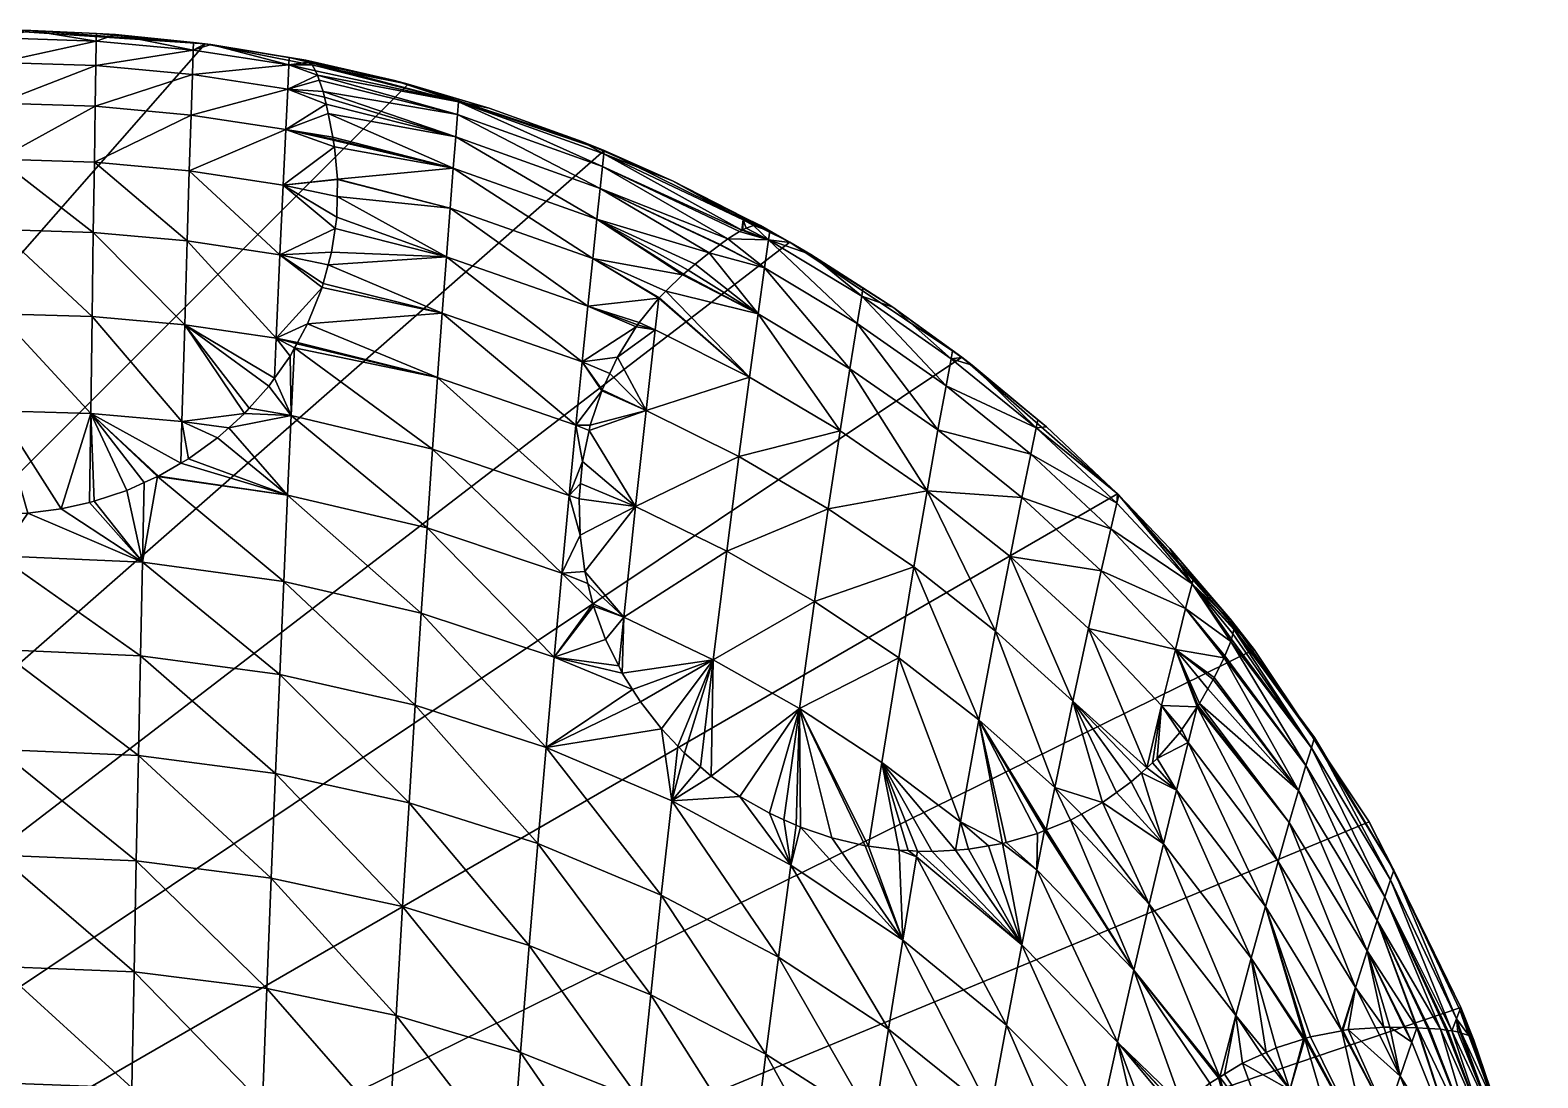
# Model space of a CAD drawing. Header units: inches. Extents: x -9200 to 7100, y -431 to 7100.
# Drawn here: x 1.2 to 56.4, y 19.6 to 58 of the extents above; entities that cross this region are included whole.
import ezdxf

# ---------------------------------------------------------------- set-up
doc = ezdxf.new("R2010")
doc.units = ezdxf.units.IN
doc.header["$MEASUREMENT"] = 0
doc.layers.get('0').update_dxf_attribs({"true_color": 0x876e08})

msp = doc.modelspace()

# ---------------------------------------------------------------- meshes
at = {"color": 254, "true_color": 0xcccccc}
mesh = msp.add_polyface(dxfattribs=at)
corners = [(-4.892, 19.243, -19.459), (-9.678, 18.67, -19.016), (-9.838, 22.893, -16.275), (-9.517, 14.273, -21.589), (-4.812, 14.816, -22.052), (0, 14.999, -22.21), (-5.278, 38.503, -4.01), (0, 38.742, -4.121), (0, 35.307, -7.544), (-15.495, 36.634, -3.145), (-10.454, 37.796, -3.681), (-10.307, 34.393, -7.07), (-5.205, 35.077, -7.423), (-5.129, 31.425, -10.677), (0, 31.647, -10.806), (0, 27.773, -13.905), (-19.766, 28.196, -8.842), (-14.808, 25.893, -12.716), (-19.453, 24.463, -11.822), (-14.569, 21.903, -15.586), (-19.135, 20.537, -14.645), (-14.328, 17.728, -18.294), (-18.813, 16.43, -17.306), (-14.086, 13.382, -20.835), (-20.072, 31.723, -5.704), (-20.367, 35.032, -2.412), (-15.273, 33.271, -6.493), (-15.044, 29.686, -9.684), (-10.154, 30.767, -10.3), (-9.997, 26.929, -13.369), (-5.051, 27.56, -13.769), (-4.972, 23.495, -16.697), (0, 23.699, -16.841), (0, 19.437, -19.61), (-23.901, 22.654, -10.701), (-23.505, 18.81, -13.462), (-20.649, 38.111, 1.033), (-56.024, -15.012, 54.5), (29, 50.229, 54.5), (22.196, 53.585, 54.5), (15.011, 56.024, 54.5), (7.571, 57.504, 54.5), (0, 58, 54.5)]
mesh.append_faces([[corners[k] for k in face] for face in [(0, 1, 2), (3, 1, 4), (4, 1, 0), (4, 0, 5), (6, 7, 8), (9, 10, 11), (11, 10, 12), (11, 12, 13), (13, 12, 14), (13, 14, 15), (16, 17, 18), (18, 17, 19), (18, 19, 20), (20, 19, 21), (20, 21, 22), (22, 21, 23), (17, 2, 19), (19, 2, 1), (19, 1, 21), (21, 1, 3), (24, 25, 26), (24, 26, 27), (27, 26, 28), (27, 28, 29), (29, 28, 30), (29, 30, 31), (31, 30, 32), (31, 32, 33), (34, 18, 20), (35, 20, 22), (25, 36, 9), (25, 9, 26), (26, 9, 11), (26, 11, 28), (28, 11, 13), (28, 13, 30), (30, 13, 15), (30, 15, 32), (10, 6, 12), (12, 6, 8), (12, 8, 14), (16, 24, 27), (16, 27, 17), (17, 27, 29), (17, 29, 2), (2, 29, 31), (2, 31, 0), (0, 31, 33), (0, 33, 5), (37, 38, 39), (39, 40, 37), (37, 40, 41), (37, 41, 42)]], dxfattribs={"color": 254})
mesh = msp.add_polyface(dxfattribs=at)
corners = [(7.786, 57.475, 42.338), (7.134, 57.272, 36.291), (7.57, 57.498, 42.34), (7.141, 57.542, 42.345), (3.583, 57.602, 36.275), (3.587, 57.875, 42.394), (4.284, 57.842, 42.376), (0, 57.713, 36.269), (0, 58, 42.5), (1.187, 57.988, 42.457), (0, 58, 42.5), (-3.56, 57.891, 42.391), (0, 47.612, 7.16), (-3.429, 47.51, 7.193), (0, 50.693, 12.483), (-3.474, 50.589, 12.51), (0, 53.272, 18.059), (6.993, 52.848, 18.149), (10.431, 52.323, 18.259), (10.313, 49.765, 12.728), (6.915, 50.278, 12.593), (10.176, 46.709, 7.451), (6.824, 47.208, 7.291), (7.057, 54.889, 23.954), (10.527, 54.355, 24.037), (3.513, 53.165, 18.082), (3.474, 50.589, 12.51), (3.429, 47.51, 7.193), (7.104, 56.373, 30.003), (10.598, 55.833, 30.059), (3.545, 55.212, 23.903), (0, 55.321, 23.886), (-3.568, 56.7, 29.969), (0, 56.81, 29.957), (3.568, 56.7, 29.969), (-3.583, 57.602, 36.275), (-3.545, 55.212, 23.903), (10.643, 56.728, 36.319), (0, 58, 54.5), (7.571, 57.504, 54.5), (11.261, 56.896, 42.5), (11.254, 56.898, 42.475)]
mesh.append_faces([[corners[k] for k in face] for face in [(0, 1, 2), (2, 1, 3), (4, 5, 6), (7, 8, 9), (8, 7, 10), (7, 11, 10), (12, 13, 14), (14, 15, 16), (17, 18, 19), (17, 19, 20), (20, 19, 21), (20, 21, 22), (23, 24, 17), (23, 17, 25), (25, 17, 20), (25, 20, 26), (26, 20, 22), (26, 22, 27), (28, 29, 23), (28, 23, 30), (30, 23, 25), (30, 25, 16), (16, 25, 26), (16, 26, 14), (14, 26, 27), (14, 27, 12), (31, 32, 33), (31, 33, 34), (34, 33, 4), (34, 4, 1), (1, 4, 6), (1, 6, 3), (33, 35, 7), (33, 7, 4), (4, 7, 9), (4, 9, 5), (16, 36, 31), (16, 31, 30), (30, 31, 34), (30, 34, 28), (28, 34, 1), (28, 1, 37), (37, 1, 0), (38, 10, 11), (2, 3, 39), (39, 3, 6), (6, 5, 39), (39, 5, 9), (39, 9, 38), (38, 9, 8), (38, 8, 10), (39, 40, 2), (2, 41, 0)]], dxfattribs={"color": 254})
mesh = msp.add_polyface(dxfattribs=at)
corners = [(11.274, 56.894, 42.364), (11.265, 56.896, 42.387), (11.281, 56.892, 42.444), (11.292, 56.89, 42.349), (11.29, 56.891, 42.349), (11.28, 56.893, 42.356), (11.287, 56.891, 42.35), (11.284, 56.892, 42.352), (11.253, 56.898, 42.441), (11.254, 56.898, 42.475), (11.261, 56.896, 42.5), (11.497, 56.727, 38.473), (11.611, 56.511, 36.331), (10.643, 56.728, 36.319), (12.005, 55.283, 28.912), (12.085, 54.947, 27.405), (10.527, 54.355, 24.037), (12.248, 54.075, 24.342), (12.261, 54.004, 24.092), (12.267, 53.972, 23.98), (11.696, 56.349, 34.726), (11.755, 56.172, 33.622), (10.598, 55.833, 30.059), (11.892, 55.755, 31.032), (11.942, 55.545, 30.091), (10.654, 56.997, 42.347), (11.366, 56.832, 40.949), (11.496, 56.729, 38.49), (12.084, 49.402, 12.827), (11.902, 48.722, 11.474), (10.313, 49.765, 12.728), (11.861, 48.57, 11.17), (10.176, 46.709, 7.451), (11.326, 47.236, 8.696), (10.431, 52.323, 18.259), (12.396, 51.149, 16.534), (12.336, 50.736, 15.638), (12.209, 49.867, 13.754), (12.308, 53.724, 23.213), (6.993, 52.848, 18.149), (7.057, 54.889, 23.954), (7.104, 56.373, 30.003), (7.786, 57.475, 42.338), (11.367, 56.872, 42.5), (15.011, 56.024, 54.5), (7.571, 57.504, 54.5), (7.57, 57.498, 42.34)]
mesh.append_faces([[corners[k] for k in face] for face in [(0, 1, 2), (2, 3, 4), (0, 2, 5), (4, 6, 2), (2, 6, 7), (2, 7, 5), (1, 8, 2), (2, 8, 9), (2, 9, 10), (11, 12, 13), (14, 15, 16), (15, 17, 16), (16, 17, 18), (16, 18, 19), (20, 21, 22), (22, 21, 23), (22, 23, 24), (25, 3, 26), (25, 26, 13), (13, 26, 27), (13, 27, 11), (28, 29, 30), (30, 29, 31), (30, 31, 32), (32, 31, 33), (34, 35, 36), (34, 36, 30), (30, 36, 37), (30, 37, 28), (19, 38, 16), (16, 38, 34), (16, 34, 39), (24, 14, 22), (22, 14, 16), (22, 16, 40), (12, 20, 13), (13, 20, 22), (13, 22, 41), (13, 42, 25), (2, 10, 43), (43, 26, 3), (43, 3, 2), (5, 7, 25), (5, 25, 0), (44, 43, 45), (45, 43, 10), (46, 10, 9), (42, 9, 8), (42, 8, 25), (25, 8, 1), (25, 1, 0), (7, 6, 25), (25, 6, 4), (25, 4, 3)]], dxfattribs={"color": 254})
mesh = msp.add_polyface(dxfattribs=at)
corners = [(12.308, 53.724, 23.213), (12.426, 52.543, 19.918), (10.431, 52.323, 18.259), (12.428, 52.523, 19.86), (12.413, 51.9, 18.352), (12.396, 51.149, 16.534), (12.209, 49.867, 13.754), (12.336, 50.736, 15.638), (16.418, 49.698, 15.878), (15.008, 56.01, 42.5), (16.861, 55.469, 42.5), (16.859, 55.374, 38.517), (17.98, 55.143, 42.501), (21.379, 53.916, 42.501), (11.497, 56.727, 38.473), (11.496, 56.729, 38.49), (11.366, 56.832, 40.949), (14.512, 56.155, 42.5), (11.367, 56.872, 42.5), (16.82, 54.904, 33.712), (11.696, 56.349, 34.726), (11.611, 56.511, 36.331), (12.005, 55.283, 28.912), (11.942, 55.545, 30.091), (16.755, 54.089, 29.044), (11.892, 55.755, 31.032), (11.755, 56.172, 33.622), (12.085, 54.947, 27.405), (16.665, 52.942, 24.514), (12.248, 54.075, 24.342), (16.552, 51.474, 20.124), (12.267, 53.972, 23.98), (12.261, 54.004, 24.092), (12.084, 49.402, 12.827), (16.264, 47.627, 11.775), (11.902, 48.722, 11.474), (11.326, 47.236, 8.696), (11.861, 48.57, 11.17), (21.391, 45.847, 12.265), (21.596, 47.885, 16.3), (21.775, 49.632, 20.479), (21.925, 51.075, 24.798), (22.045, 52.204, 29.256), (22.132, 53.006, 33.851), (15.011, 56.024, 54.5), (22.196, 53.585, 54.5)]
mesh.append_faces([[corners[k] for k in face] for face in [(0, 1, 2), (2, 1, 3), (2, 3, 4), (4, 5, 2), (6, 7, 8), (9, 10, 11), (11, 10, 12), (11, 12, 13), (14, 15, 11), (11, 15, 16), (9, 11, 17), (17, 11, 16), (17, 16, 18), (19, 20, 11), (11, 20, 21), (11, 21, 14), (22, 23, 24), (24, 23, 25), (24, 25, 19), (19, 25, 26), (19, 26, 20), (22, 24, 27), (27, 24, 28), (27, 28, 29), (30, 1, 28), (28, 1, 0), (0, 31, 28), (28, 31, 32), (28, 32, 29), (7, 5, 8), (8, 5, 4), (8, 4, 30), (30, 4, 3), (30, 3, 1), (6, 8, 33), (33, 8, 34), (33, 34, 35), (34, 36, 37), (34, 37, 35), (38, 34, 8), (38, 8, 39), (39, 8, 30), (39, 30, 40), (40, 30, 28), (41, 28, 24), (42, 24, 19), (43, 19, 11), (10, 9, 44), (9, 17, 44), (44, 17, 18), (45, 13, 44), (44, 13, 12), (44, 12, 10)]], dxfattribs={"color": 254})
mesh = msp.add_polyface(dxfattribs=at)
corners = [(26.444, 50.141, 29.488), (26.727, 50.352, 31.025), (28.071, 49.294, 29.547), (27.242, 50.67, 34.61), (27.272, 50.689, 34.822), (28.218, 50.319, 36.051), (27.158, 50.618, 34.024), (25.107, 49.066, 23.223), (25.268, 49.204, 23.871), (27.835, 47.605, 23.321), (25.533, 49.423, 25.05), (26.04, 49.84, 27.299), (26.437, 50.136, 29.454), (24.068, 47.025, 16.986), (23.483, 47.285, 16.928), (24.202, 48.179, 19.714), (24.21, 48.19, 19.748), (27.519, 45.289, 17.38), (24.459, 48.432, 20.71), (25.07, 49.03, 23.081), (23.415, 47.2, 16.665), (21.596, 47.885, 16.3), (23.369, 47.126, 16.477), (21.775, 49.632, 20.479), (21.925, 51.075, 24.798), (22.045, 52.204, 29.256), (22.132, 53.006, 33.851), (27.668, 50.848, 38.61), (27.398, 50.74, 36.028), (27.295, 51.052, 38.658), (27.304, 51.151, 42.503), (27.924, 50.835, 42.473), (27.672, 50.848, 38.665), (22.183, 53.468, 38.58), (22.187, 53.566, 42.501), (24.695, 52.48, 42.502), (16.665, 52.942, 24.514), (16.755, 54.089, 29.044), (16.82, 54.904, 33.712), (16.859, 55.374, 38.517), (21.379, 53.916, 42.501), (29, 50.229, 54.5), (22.196, 53.585, 54.5)]
mesh.append_faces([[corners[k] for k in face] for face in [(0, 1, 2), (3, 4, 5), (5, 1, 6), (5, 6, 3), (7, 8, 9), (8, 10, 9), (9, 10, 11), (9, 11, 2), (2, 11, 12), (2, 12, 0), (13, 14, 15), (15, 16, 17), (17, 16, 18), (9, 18, 19), (9, 19, 7), (14, 20, 21), (21, 20, 22), (14, 21, 15), (15, 21, 23), (15, 23, 16), (8, 7, 24), (24, 7, 19), (24, 19, 23), (23, 19, 18), (23, 18, 16), (0, 12, 25), (25, 12, 11), (25, 11, 24), (24, 11, 10), (24, 10, 8), (0, 25, 1), (1, 25, 26), (1, 26, 6), (27, 28, 29), (29, 28, 4), (29, 4, 3), (30, 31, 29), (29, 32, 27), (33, 34, 35), (6, 26, 3), (3, 26, 33), (3, 33, 29), (29, 33, 35), (29, 35, 30), (23, 36, 24), (24, 37, 25), (25, 38, 26), (26, 39, 33), (33, 39, 40), (33, 40, 34), (41, 30, 35), (41, 35, 42), (42, 35, 34), (42, 34, 40)]], dxfattribs={"color": 254})
mesh = msp.add_polyface(dxfattribs=at)
corners = [(35.679, 45.727, 42.341), (38.088, 43.726, 42.385), (38.03, 43.428, 36.427), (38.408, 43.461, 42.391), (41.012, 41.012, 42.5), (34.909, 45.959, 36.289), (34.956, 46.256, 42.342), (35.301, 46.004, 42.342), (31.634, 48.258, 36.164), (31.674, 48.557, 42.363), (32.772, 47.854, 42.344), (28.995, 50.221, 42.428), (29.764, 49.781, 42.395), (28.218, 50.319, 36.051), (27.668, 50.848, 38.61), (27.672, 50.848, 38.665), (28.263, 50.641, 42.459), (27.924, 50.835, 42.473), (27.272, 50.689, 34.822), (27.398, 50.74, 36.028), (28.071, 49.294, 29.547), (26.727, 50.352, 31.025), (34.725, 44.974, 30.027), (34.428, 43.352, 24.035), (37.828, 42.466, 30.305), (37.504, 40.883, 24.446), (27.134, 42.381, 11.729), (27.519, 45.289, 17.38), (30.845, 43.321, 17.824), (27.835, 47.605, 23.321), (31.201, 45.594, 23.659), (31.468, 47.251, 29.775), (34.033, 41.126, 18.317), (27.922, 50.837, 42.503), (27.923, 50.836, 42.497), (27.304, 51.151, 42.503), (27.295, 51.052, 38.658), (35.308, 46.014, 54.5), (29, 50.229, 54.5), (41.012, 41.012, 54.5)]
mesh.append_faces([[corners[k] for k in face] for face in [(0, 1, 2), (2, 1, 3), (2, 3, 4), (5, 6, 7), (8, 9, 10), (11, 12, 13), (13, 14, 15), (11, 13, 16), (16, 13, 15), (16, 15, 17), (13, 18, 19), (13, 19, 14), (20, 21, 13), (7, 0, 5), (5, 0, 2), (5, 2, 22), (23, 22, 24), (24, 22, 2), (25, 23, 24), (26, 27, 28), (28, 27, 29), (28, 29, 30), (30, 29, 20), (30, 20, 31), (31, 20, 13), (31, 13, 8), (8, 13, 12), (8, 12, 9), (32, 28, 30), (32, 30, 23), (23, 30, 31), (23, 31, 22), (22, 31, 8), (22, 8, 5), (5, 8, 10), (5, 10, 6), (33, 34, 35), (35, 34, 17), (36, 17, 15), (0, 7, 37), (12, 11, 38), (16, 17, 34), (16, 34, 11), (11, 34, 33), (11, 33, 38), (33, 35, 38), (7, 6, 37), (37, 6, 10), (37, 10, 38), (38, 10, 9), (38, 9, 12), (39, 3, 37), (37, 3, 1), (37, 1, 0)]], dxfattribs={"color": 254})
mesh = msp.add_polyface(dxfattribs=at)
corners = [(15.495, 36.634, -3.145), (10.595, 40.962, -0.136), (15.706, 39.764, 0.357), (20.072, 31.723, -5.704), (20.367, 35.032, -2.412), (20.649, 38.111, 1.033), (0, 35.307, -7.544), (0, 38.742, -4.121), (5.205, 35.077, -7.423), (5.129, 31.425, -10.677), (10.154, 30.767, -10.3), (9.997, 26.929, -13.369), (14.808, 25.893, -12.716), (14.569, 21.903, -15.586), (19.135, 20.537, -14.645), (18.813, 16.43, -17.306), (5.278, 38.503, -4.01), (10.454, 37.796, -3.681), (10.307, 34.393, -7.07), (15.273, 33.271, -6.493), (15.044, 29.686, -9.684), (19.766, 28.196, -8.842), (19.453, 24.463, -11.822), (0, 27.773, -13.905), (0, 31.647, -10.806), (5.051, 27.56, -13.769), (4.972, 23.495, -16.697), (9.838, 22.893, -16.275), (9.678, 18.67, -19.016), (14.328, 17.728, -18.294), (14.086, 13.382, -20.835), (0, 19.437, -19.61), (0, 23.699, -16.841), (4.892, 19.243, -19.459), (4.812, 14.816, -22.052), (9.517, 14.273, -21.589), (0, 14.999, -22.21), (-56.024, -15.012, 54.5), (50.229, 29, 54.5), (46.014, 35.308, 54.5), (41.012, 41.012, 54.5), (35.308, 46.014, 54.5), (29, 50.229, 54.5)]
mesh.append_faces([[corners[k] for k in face] for face in [(0, 1, 2), (3, 0, 4), (4, 0, 2), (4, 2, 5), (6, 7, 8), (6, 8, 9), (9, 8, 10), (9, 10, 11), (11, 10, 12), (11, 12, 13), (13, 12, 14), (13, 14, 15), (16, 17, 18), (18, 17, 19), (18, 19, 20), (20, 19, 21), (20, 21, 22), (7, 16, 8), (8, 16, 18), (8, 18, 10), (10, 18, 20), (10, 20, 12), (12, 20, 22), (12, 22, 14), (3, 21, 19), (3, 19, 0), (0, 19, 17), (0, 17, 1), (23, 24, 25), (23, 25, 26), (26, 25, 27), (26, 27, 28), (28, 27, 29), (28, 29, 30), (31, 32, 33), (31, 33, 34), (34, 33, 35), (32, 23, 26), (32, 26, 33), (33, 26, 28), (33, 28, 35), (24, 6, 9), (24, 9, 25), (25, 9, 11), (25, 11, 27), (27, 11, 13), (27, 13, 29), (29, 13, 15), (36, 31, 34), (37, 38, 39), (37, 39, 40), (40, 41, 37), (37, 41, 42)]], dxfattribs={"color": 254})
mesh = msp.add_polyface(dxfattribs=at)
corners = [(23.734, 44.07, 11.245), (24.068, 47.025, 16.986), (27.519, 45.289, 17.38), (23.415, 47.2, 16.665), (23.483, 47.285, 16.928), (24.202, 48.179, 19.714), (24.459, 48.432, 20.71), (27.835, 47.605, 23.321), (22.118, 44.823, 11.12), (22.397, 45.417, 12.385), (22.681, 46.024, 13.678), (23.369, 47.126, 16.477), (23.347, 40.549, 5.803), (21.333, 41.396, 5.509), (21.407, 42.197, 6.63), (21.644, 43.332, 8.438), (21.684, 43.524, 8.744), (22.104, 44.78, 11.041), (21.491, 38.164, 1.61), (21.312, 39.493, 3.064), (21.282, 40.834, 4.723), (27.134, 42.381, 11.729), (26.688, 38.916, 6.373), (10.176, 46.709, 7.451), (10.953, 46.555, 7.502), (10.929, 46.511, 7.426), (10.844, 46.356, 7.154), (10.683, 46.061, 6.635), (11.326, 47.236, 8.696), (20.915, 40.948, 4.629), (20.649, 38.111, 1.033), (21.163, 43.531, 8.373), (21.391, 45.847, 12.265), (21.596, 47.885, 16.3), (16.093, 45.273, 7.82), (16.264, 47.627, 11.775), (10.728, 43.879, 3.564), (15.706, 39.764, 0.357), (10.595, 40.962, -0.136), (15.906, 42.648, 4.013)]
mesh.append_faces([[corners[k] for k in face] for face in [(0, 1, 2), (3, 4, 1), (1, 5, 2), (2, 6, 7), (8, 9, 0), (0, 9, 10), (0, 10, 1), (1, 10, 11), (1, 11, 3), (12, 13, 14), (15, 16, 0), (0, 16, 17), (0, 17, 8), (18, 19, 12), (12, 19, 20), (12, 20, 13), (14, 15, 12), (12, 15, 0), (12, 0, 21), (21, 0, 2), (22, 12, 21), (23, 24, 25), (25, 26, 23), (23, 26, 27), (23, 28, 24), (13, 20, 29), (29, 20, 19), (29, 19, 30), (13, 29, 14), (14, 29, 31), (14, 31, 15), (9, 8, 32), (32, 8, 17), (32, 17, 31), (31, 17, 16), (31, 16, 15), (33, 11, 32), (32, 11, 10), (32, 10, 9), (24, 28, 34), (34, 28, 35), (36, 27, 26), (37, 38, 36), (37, 36, 39), (39, 36, 26), (39, 26, 34), (34, 26, 25), (34, 25, 24), (30, 37, 39), (30, 39, 29), (29, 39, 34), (29, 34, 31), (31, 34, 35), (31, 35, 32)]], dxfattribs={"color": 254})
mesh = msp.add_polyface(dxfattribs=at)
corners = [(1.081, 40.3, -2.414), (0, 40.255, -2.48), (0, 44.057, 2.098), (0, 40.255, -2.48), (-1.088, 40.301, -2.413), (5.861, 41.658, -0.398), (5.83, 41.644, -0.419), (3.378, 43.958, 2.135), (5.343, 41.426, -0.747), (4.698, 41.136, -1.18), (3.51, 40.738, -1.77), (3.333, 40.698, -1.83), (2.301, 40.461, -2.179), (6.679, 42.13, 0.318), (6.722, 43.666, 2.247), (6.968, 42.297, 0.57), (8.025, 43.063, 1.752), (9.901, 44.953, 4.776), (9.183, 44.146, 3.467), (6.824, 47.208, 7.291), (9.013, 43.954, 3.156), (8.436, 43.434, 2.336), (10.176, 46.709, 7.451), (10.683, 46.061, 6.635), (10.113, 45.254, 5.281), (-2.313, 40.463, -2.176), (-3.378, 43.958, 2.135), (0, 47.612, 7.16), (3.429, 47.51, 7.193), (10.728, 43.879, 3.564), (10.595, 40.962, -0.136), (5.278, 38.503, -4.01), (0, 38.742, -4.121), (10.454, 37.796, -3.681)]
mesh.append_faces([[corners[k] for k in face] for face in [(0, 1, 2), (2, 1, 3), (2, 3, 4), (5, 6, 7), (7, 6, 8), (7, 8, 9), (9, 10, 7), (7, 10, 11), (7, 11, 12), (13, 14, 15), (15, 14, 16), (17, 18, 19), (19, 18, 20), (19, 20, 14), (14, 20, 21), (14, 21, 16), (22, 23, 24), (4, 25, 2), (2, 26, 27), (19, 22, 24), (19, 24, 17), (28, 19, 14), (28, 14, 7), (7, 14, 13), (7, 13, 5), (27, 28, 7), (27, 7, 2), (2, 7, 12), (2, 12, 0), (29, 18, 17), (17, 24, 29), (29, 24, 23), (15, 30, 13), (13, 30, 5), (15, 16, 30), (30, 16, 21), (30, 21, 29), (29, 21, 20), (29, 20, 18), (0, 12, 31), (31, 12, 11), (11, 10, 31), (31, 10, 9), (31, 9, 8), (25, 4, 32), (32, 4, 3), (32, 3, 1), (8, 6, 31), (31, 6, 33), (1, 0, 32), (32, 0, 31), (30, 33, 6), (30, 6, 5)]], dxfattribs={"color": 254})
mesh = msp.add_polyface(dxfattribs=at)
corners = [(28.784, 29.072, -2.3), (28.253, 29.31, -2.519), (29.348, 33.152, 2.052), (27.168, 29.926, -2.807), (31.888, 28.103, -0.466), (31.761, 28.12, -0.572), (30.541, 28.409, -1.413), (29.396, 28.798, -2.046), (29.237, 28.869, -2.112), (35.929, 32.73, 8.507), (38.337, 28.674, 7.185), (38.072, 28.566, 6.718), (36.932, 28.242, 4.99), (36.798, 28.203, 4.786), (35.248, 28.989, 3.757), (39.279, 29.058, 8.843), (38.707, 30.256, 9.351), (39.281, 29.059, 8.847), (41.511, 30.455, 13.879), (40.976, 30.074, 12.559), (39.37, 33.421, 14.26), (40.455, 29.704, 11.275), (39.685, 29.281, 9.682), (39.944, 36.078, 19.442), (42.079, 30.969, 15.585), (26.193, 34.93, 1.319), (29.907, 37.065, 7.015), (26.688, 38.916, 6.373), (30.41, 40.466, 12.274), (32.37, 31.17, 2.866), (32.991, 35.001, 7.727), (33.549, 38.331, 12.879), (34.033, 41.126, 18.317), (37.828, 42.466, 30.305), (38.03, 43.428, 36.427), (40.984, 40.67, 36.577), (41.012, 41.012, 42.5), (34.428, 43.352, 24.035), (37.504, 40.883, 24.446), (40.765, 39.734, 30.605), (40.414, 38.193, 24.892), (37.07, 38.71, 18.857), (36.54, 35.981, 13.542), (38.39, 28.695, 7.277), (35.065, 27.958, 2.6), (27.134, 42.381, 11.729), (30.845, 43.321, 17.824), (41.012, 41.012, 54.5), (38.408, 43.461, 42.391)]
mesh.append_faces([[corners[k] for k in face] for face in [(0, 1, 2), (2, 1, 3), (4, 5, 2), (2, 5, 6), (6, 7, 2), (2, 7, 8), (2, 8, 0), (9, 10, 11), (11, 12, 9), (9, 12, 13), (9, 13, 14), (15, 16, 17), (18, 19, 20), (20, 19, 21), (20, 21, 16), (16, 21, 22), (16, 22, 17), (23, 24, 20), (2, 25, 26), (26, 25, 27), (26, 27, 28), (29, 4, 2), (29, 2, 30), (30, 2, 26), (30, 26, 31), (31, 26, 28), (31, 28, 32), (33, 34, 35), (35, 34, 36), (32, 37, 38), (38, 33, 39), (39, 33, 35), (40, 23, 41), (41, 23, 20), (41, 20, 42), (42, 20, 16), (42, 16, 9), (9, 16, 43), (9, 43, 10), (39, 40, 38), (38, 40, 41), (38, 41, 32), (32, 41, 42), (32, 42, 31), (31, 42, 9), (31, 9, 30), (30, 9, 14), (30, 14, 29), (29, 14, 44), (27, 45, 28), (28, 45, 46), (28, 46, 32), (47, 36, 48)]], dxfattribs={"color": 254})
mesh = msp.add_polyface(dxfattribs=at)
corners = [(45.213, 36.33, 42.435), (45.218, 36.322, 42.348), (45.217, 36.324, 42.348), (45.21, 36.332, 42.356), (45.206, 36.337, 42.365), (45.215, 36.326, 42.349), (45.213, 36.329, 42.352), (45.199, 36.346, 42.395), (45.193, 36.354, 42.45), (45.201, 36.344, 42.492), (45.194, 36.352, 42.48), (45.198, 36.347, 42.5), (44.946, 35.074, 31.149), (44.944, 35.069, 31.12), (43.504, 36.806, 30.927), (42.919, 39.012, 42.41), (43.795, 37.987, 42.386), (43.738, 37.714, 36.737), (45.259, 36.106, 39.14), (45.235, 36.296, 41.788), (43.127, 35.309, 25.37), (42.623, 33.256, 20.069), (39.944, 36.078, 19.442), (44.915, 34.998, 30.686), (44.553, 34.288, 27.307), (45.268, 36.035, 38.148), (45.232, 35.883, 36.838), (45.183, 35.681, 35.091), (45.164, 35.603, 34.415), (40.984, 40.67, 36.577), (41.012, 41.012, 42.5), (41.054, 40.968, 42.498), (40.765, 39.734, 30.605), (40.414, 38.193, 24.892), (46.014, 35.308, 42.5), (48.226, 32.083, 39.269), (48.152, 32.109, 42.5), (41.012, 41.012, 54.5), (46.014, 35.308, 54.5)]
mesh.append_faces([[corners[k] for k in face] for face in [(0, 1, 2), (3, 4, 0), (2, 5, 0), (0, 5, 6), (0, 6, 3), (4, 7, 0), (0, 7, 8), (0, 8, 9), (9, 8, 10), (9, 10, 11), (12, 13, 14), (15, 16, 17), (18, 17, 19), (19, 17, 16), (19, 16, 1), (20, 21, 22), (23, 24, 20), (18, 25, 17), (17, 25, 26), (17, 26, 27), (12, 14, 28), (29, 30, 31), (32, 29, 17), (17, 29, 31), (17, 31, 15), (13, 23, 14), (14, 23, 20), (14, 20, 33), (33, 20, 22), (27, 28, 17), (17, 28, 14), (17, 14, 32), (32, 14, 33), (11, 34, 9), (9, 34, 0), (35, 25, 18), (36, 18, 19), (34, 19, 1), (34, 1, 0), (3, 6, 16), (6, 5, 16), (16, 5, 2), (16, 2, 1), (10, 8, 15), (15, 8, 7), (15, 7, 16), (16, 7, 4), (16, 4, 3), (15, 31, 10), (10, 31, 30), (10, 30, 11), (11, 30, 37), (11, 37, 34), (34, 37, 38)]], dxfattribs={"color": 254})
mesh = msp.add_polyface(dxfattribs=at)
corners = [(22.86, 34.443, -1.519), (22.731, 34.704, -1.332), (22.917, 36.498, 0.667), (21.785, 36.979, 0.467), (21.599, 37.729, 1.191), (22.249, 35.68, -0.636), (21.805, 36.9, 0.391), (26.117, 30.667, -2.915), (25.721, 31.01, -2.88), (26.193, 34.93, 1.319), (25.14, 31.512, -2.83), (24.895, 31.77, -2.755), (24.299, 32.398, -2.574), (23.526, 33.388, -2.133), (23.239, 33.842, -1.869), (26.688, 38.916, 6.373), (27.168, 29.926, -2.807), (29.348, 33.152, 2.052), (21.491, 38.164, 1.61), (23.347, 40.549, 5.803), (24.67, 29.762, -4.712), (20.367, 35.032, -2.412), (20.072, 31.723, -5.704), (20.649, 38.111, 1.033), (21.312, 39.493, 3.064), (18.813, 16.43, -17.306), (19.135, 20.537, -14.645), (23.105, 14.788, -16.066), (24.29, 26.309, -7.783), (28.121, 20.477, -9.362), (28.584, 24.038, -6.52), (29.036, 27.403, -3.528), (19.453, 24.463, -11.822), (19.766, 28.196, -8.842), (23.901, 22.654, -10.701), (23.505, 18.81, -13.462), (27.65, 16.731, -12.052), (27.174, 12.812, -14.588)]
mesh.append_faces([[corners[k] for k in face] for face in [(0, 1, 2), (2, 3, 4), (1, 5, 2), (2, 5, 6), (2, 6, 3), (7, 8, 9), (9, 8, 10), (9, 10, 11), (11, 12, 9), (9, 12, 13), (9, 13, 14), (14, 0, 9), (9, 0, 2), (9, 2, 15), (16, 7, 17), (17, 7, 9), (4, 18, 2), (2, 18, 19), (2, 19, 15), (20, 11, 10), (10, 8, 20), (20, 8, 7), (20, 7, 16), (21, 14, 22), (22, 14, 13), (22, 13, 12), (6, 5, 21), (6, 21, 3), (3, 21, 23), (3, 23, 4), (5, 1, 21), (21, 1, 0), (21, 0, 14), (23, 24, 18), (23, 18, 4), (25, 26, 27), (28, 22, 20), (20, 22, 12), (20, 12, 11), (29, 28, 30), (30, 28, 20), (30, 20, 31), (31, 20, 16), (32, 33, 34), (32, 34, 35), (35, 34, 36), (35, 36, 37), (26, 32, 35), (26, 35, 27), (29, 36, 34), (29, 34, 28), (28, 34, 33), (28, 33, 22)]], dxfattribs={"color": 254})
mesh = msp.add_polyface(dxfattribs=at)
corners = [(43.931, 33.204, 23.074), (43.37, 32.381, 20.264), (42.623, 33.256, 20.069), (43.296, 32.272, 19.891), (43.289, 32.265, 19.867), (42.459, 31.312, 16.723), (42.29, 31.16, 16.217), (42.079, 30.969, 15.585), (44.317, 33.868, 25.613), (44.011, 33.334, 23.553), (43.127, 35.309, 25.37), (43.962, 33.249, 23.225), (39.944, 36.078, 19.442), (39.37, 33.421, 14.26), (41.884, 30.792, 14.998), (41.511, 30.455, 13.879), (44.553, 34.288, 27.307), (44.51, 34.205, 26.911), (48.152, 32.109, 42.5), (50.229, 29, 42.5), (51.136, 27.222, 39.426), (45.183, 35.681, 35.091), (45.232, 35.883, 36.838), (48.111, 31.708, 35.373), (45.268, 36.035, 38.148), (48.226, 32.083, 39.269), (45.259, 36.106, 39.14), (45.235, 36.296, 41.788), (46.014, 35.308, 42.5), (45.164, 35.603, 34.415), (47.914, 31.057, 31.591), (44.946, 35.074, 31.149), (47.642, 30.14, 27.924), (44.915, 34.998, 30.686), (44.944, 35.069, 31.12), (47.299, 28.966, 24.373), (43.601, 31.897, 19.951), (43.169, 30.158, 16.483), (40.976, 30.074, 12.559), (42.689, 28.182, 13.142), (51.014, 26.866, 35.72), (50.805, 26.249, 32.123), (46.893, 27.546, 20.94), (46.014, 35.308, 54.5), (50.229, 29, 54.5)]
mesh.append_faces([[corners[k] for k in face] for face in [(0, 1, 2), (2, 1, 3), (2, 3, 4), (4, 5, 2), (2, 5, 6), (2, 6, 7), (8, 9, 10), (10, 9, 11), (11, 0, 10), (10, 0, 2), (12, 2, 7), (13, 7, 14), (13, 14, 15), (10, 16, 17), (10, 17, 8), (18, 19, 20), (21, 22, 23), (23, 22, 24), (23, 24, 25), (25, 26, 18), (18, 27, 28), (21, 23, 29), (29, 23, 30), (29, 30, 31), (32, 33, 30), (30, 33, 34), (30, 34, 31), (35, 9, 32), (32, 9, 8), (8, 17, 32), (32, 17, 16), (32, 16, 33), (4, 3, 36), (36, 3, 1), (36, 1, 0), (4, 36, 5), (5, 36, 37), (5, 37, 6), (38, 15, 39), (39, 15, 14), (39, 14, 37), (37, 14, 7), (37, 7, 6), (18, 20, 25), (25, 40, 23), (23, 41, 30), (42, 36, 0), (42, 0, 35), (35, 0, 11), (35, 11, 9), (28, 43, 18), (18, 43, 44), (18, 44, 19)]], dxfattribs={"color": 254})
mesh = msp.add_polyface(dxfattribs=at)
corners = [(51.794, 20.926, 25.789), (50.983, 21.466, 23.823), (51.518, 21.456, 25.684), (48.082, 21.114, 15.967), (47.919, 21.062, 15.587), (46.428, 25.889, 17.627), (47.868, 21.045, 15.467), (50.476, 21.447, 22.332), (49.459, 21.38, 19.447), (49.723, 22.922, 21.997), (49.27, 21.343, 18.968), (49.227, 21.335, 18.86), (50.154, 24.268, 25.26), (50.773, 21.466, 23.174), (50.479, 21.447, 22.338), (50.517, 25.38, 28.636), (52.425, 21.419, 29.227), (52.376, 21.422, 29.012), (52, 21.447, 27.358), (51.975, 21.447, 27.272), (51.549, 21.455, 25.789), (52.845, 21.392, 31.073), (50.805, 26.249, 32.123), (53.056, 21.361, 32.337), (53.257, 21.331, 33.541), (53.425, 21.776, 36.086), (53.474, 21.299, 34.839), (53.564, 21.27, 35.68), (53.929, 21.122, 39.622), (53.902, 21.147, 39.061), (53.552, 22.111, 39.591), (53.882, 21.165, 38.655), (53.611, 21.254, 36.121), (51.136, 27.222, 39.426), (50.229, 29, 42.5), (51.083, 27.27, 42.5), (53.585, 22.196, 42.5), (54.068, 20.992, 42.5), (51.014, 26.866, 35.72), (53.11, 21.353, 32.664), (48.226, 32.083, 39.269), (48.111, 31.708, 35.373), (47.914, 31.057, 31.591), (47.642, 30.14, 27.924), (47.299, 28.966, 24.373), (46.893, 27.546, 20.94), (49.223, 21.334, 18.85), (50.229, 29, 54.5), (53.585, 22.196, 54.5)]
mesh.append_faces([[corners[k] for k in face] for face in [(0, 1, 2), (3, 4, 5), (5, 4, 6), (7, 8, 9), (9, 8, 10), (9, 10, 11), (2, 1, 12), (12, 1, 13), (12, 13, 9), (9, 13, 14), (9, 14, 7), (15, 16, 17), (17, 18, 15), (15, 18, 19), (15, 19, 12), (12, 19, 20), (12, 20, 2), (16, 15, 21), (21, 15, 22), (21, 22, 23), (24, 25, 26), (26, 25, 27), (28, 29, 30), (30, 29, 31), (30, 31, 25), (25, 31, 32), (25, 32, 27), (33, 34, 35), (33, 35, 36), (37, 28, 36), (36, 28, 30), (36, 30, 33), (33, 30, 25), (33, 25, 38), (38, 25, 24), (38, 24, 22), (22, 24, 39), (22, 39, 23), (40, 33, 38), (41, 38, 22), (42, 22, 15), (42, 15, 43), (43, 15, 12), (43, 12, 44), (44, 12, 9), (44, 9, 45), (45, 9, 11), (45, 11, 5), (5, 11, 46), (5, 46, 3), (34, 47, 35), (35, 47, 48), (35, 48, 36), (48, 37, 36)]], dxfattribs={"color": 254})
mesh = msp.add_polyface(dxfattribs=at)
corners = [(46.823, 20.709, 13.026), (47.325, 19.18, 12.688), (46.455, 20.541, 12.21), (46.719, 17.046, 9.92), (45.592, 20.149, 10.296), (46.301, 20.471, 11.868), (46.078, 14.731, 7.265), (43.373, 18.62, 5.561), (44.391, 19.42, 7.717), (44.713, 19.616, 8.408), (44.756, 19.642, 8.502), (44.923, 19.743, 8.859), (43.248, 18.519, 5.295), (43.258, 18.529, 5.318), (43.118, 18.388, 5.018), (42.668, 16.109, 2.847), (42.268, 17.535, 3.207), (41.893, 17.058, 2.388), (41.429, 16.467, 1.371), (41.608, 16.695, 1.763), (41.01, 20.925, 3.891), (40.714, 15.301, -0.277), (40.388, 18.099, 1.069), (39.744, 15.085, -1.618), (41.604, 23.555, 6.844), (45.347, 21.903, 11.364), (45.911, 24.005, 14.434), (46.428, 25.889, 17.627), (47.868, 21.045, 15.467), (47.821, 21.03, 15.357), (40.976, 30.074, 12.559), (42.689, 28.182, 13.142), (40.455, 29.704, 11.275), (42.166, 25.977, 9.929), (39.685, 29.281, 9.682), (39.279, 29.058, 8.843), (39.281, 29.059, 8.847), (43.169, 30.158, 16.483), (43.601, 31.897, 19.951), (46.893, 27.546, 20.94)]
mesh.append_faces([[corners[k] for k in face] for face in [(0, 1, 2), (3, 4, 1), (1, 4, 5), (1, 5, 2), (6, 7, 8), (8, 9, 6), (6, 9, 10), (6, 10, 3), (3, 10, 11), (3, 11, 4), (6, 12, 13), (6, 13, 7), (14, 15, 16), (16, 15, 17), (15, 18, 19), (15, 19, 17), (12, 15, 14), (12, 14, 20), (18, 21, 22), (22, 21, 23), (14, 16, 20), (20, 16, 17), (20, 17, 22), (22, 17, 19), (22, 19, 18), (9, 8, 24), (24, 8, 7), (24, 7, 20), (20, 7, 13), (20, 13, 12), (5, 4, 25), (25, 4, 11), (25, 11, 10), (5, 25, 2), (2, 25, 26), (2, 26, 0), (27, 28, 26), (26, 28, 29), (26, 29, 0), (30, 31, 32), (32, 31, 33), (32, 33, 34), (24, 35, 33), (33, 36, 34), (9, 24, 10), (10, 24, 33), (10, 33, 25), (25, 33, 31), (25, 31, 26), (26, 31, 37), (26, 37, 27), (27, 37, 38), (27, 38, 39)]], dxfattribs={"color": 254})
mesh = msp.add_polyface(dxfattribs=at)
corners = [(35.543, 27.989, 3.14), (35.065, 27.958, 2.6), (35.248, 28.989, 3.757), (34.212, 27.904, 1.635), (33.674, 27.925, 1.111), (32.37, 31.17, 2.866), (33.336, 27.939, 0.782), (33, 27.952, 0.456), (36.798, 28.203, 4.786), (36.282, 28.115, 4.11), (38.39, 28.695, 7.277), (38.707, 30.256, 9.351), (39.279, 29.058, 8.843), (31.888, 28.103, -0.466), (38.072, 28.566, 6.718), (38.337, 28.674, 7.185), (38.046, 27.233, 5.39), (41.604, 23.555, 6.844), (42.166, 25.977, 9.929), (39.281, 29.059, 8.847), (37.506, 24.489, 2.314), (36.932, 28.242, 4.99), (33.137, 24.658, -2.162), (30.541, 28.409, -1.413), (31.761, 28.12, -0.572), (33.64, 27.717, 0.882), (28.253, 29.31, -2.519), (28.784, 29.072, -2.3), (29.036, 27.403, -3.528), (29.237, 28.869, -2.112), (29.396, 28.798, -2.046), (27.168, 29.926, -2.807), (31.539, 14.314, -10.426), (28.121, 20.477, -9.362), (32.082, 17.945, -7.819), (28.584, 24.038, -6.52), (32.616, 21.396, -5.063), (35.755, 15.07, -6.082), (36.355, 18.397, -3.424), (36.941, 21.54, -0.625), (41.01, 20.925, 3.891), (40.388, 18.099, 1.069), (39.744, 15.085, -1.618), (27.65, 16.731, -12.052)]
mesh.append_faces([[corners[k] for k in face] for face in [(0, 1, 2), (3, 4, 5), (5, 4, 6), (5, 6, 7), (2, 8, 9), (2, 9, 0), (10, 11, 12), (7, 13, 5), (5, 1, 3), (14, 15, 16), (15, 10, 17), (17, 10, 12), (18, 12, 19), (0, 20, 1), (1, 20, 3), (0, 9, 20), (20, 9, 8), (20, 8, 16), (16, 8, 21), (16, 21, 14), (22, 23, 24), (24, 13, 22), (22, 13, 7), (22, 7, 25), (25, 7, 6), (25, 6, 4), (26, 27, 28), (28, 27, 29), (28, 29, 30), (28, 31, 26), (32, 33, 34), (34, 33, 35), (34, 35, 36), (36, 35, 28), (36, 28, 22), (22, 28, 30), (22, 30, 23), (37, 34, 36), (37, 36, 38), (38, 36, 22), (38, 22, 39), (39, 22, 25), (39, 25, 20), (20, 25, 4), (20, 4, 3), (15, 17, 16), (16, 17, 40), (16, 40, 20), (20, 40, 41), (20, 41, 39), (39, 41, 42), (39, 42, 38), (32, 43, 33)]], dxfattribs={"color": 254})
mesh = msp.add_polyface(dxfattribs=at)
corners = [(0, 10.399, -24.639), (0, 14.999, -22.21), (4.733, 10.227, -24.475), (0, 5.649, -26.895), (4.655, 5.487, -26.725), (9.2, 5.009, -26.227), (0, 0.761, -28.976), (4.578, 0.611, -28.801), (9.047, 0.167, -28.286), (13.379, -0.562, -27.449), (0, -4.251, -30.88), (4.505, -4.389, -30.699), (8.898, -4.799, -30.17), (13.156, -5.472, -29.309), (17.254, -6.398, -28.132), (0, -9.375, -32.604), (4.434, -9.502, -32.419), (8.756, -9.876, -31.876), (12.942, -10.491, -30.993), (16.969, -11.337, -29.787), (14.086, 13.382, -20.835), (14.328, 17.728, -18.294), (18.492, 12.154, -19.805), (18.172, 7.721, -22.139), (22.308, 6.259, -20.794), (4.812, 14.816, -22.052), (9.517, 14.273, -21.589), (9.357, 9.716, -23.994), (13.846, 8.877, -23.21), (13.61, 4.225, -25.415), (17.858, 3.143, -24.306), (17.551, -1.567, -26.304), (21.535, -2.838, -24.869), (21.165, -7.569, -26.656), (9.678, 18.67, -19.016), (21.917, 1.776, -22.914), (18.813, 16.43, -17.306), (22.705, 10.6, -18.511), (20.811, -12.406, -28.275), (53.585, 22.196, 54.5), (-56.024, -15.012, 54.5), (56.024, 15.011, 54.5), (50.229, 29, 54.5)]
mesh.append_faces([[corners[k] for k in face] for face in [(0, 1, 2), (3, 0, 4), (4, 0, 2), (4, 2, 5), (6, 3, 7), (7, 3, 4), (7, 4, 8), (8, 4, 5), (8, 5, 9), (10, 6, 11), (11, 6, 7), (11, 7, 12), (12, 7, 8), (12, 8, 13), (13, 8, 9), (13, 9, 14), (15, 10, 16), (16, 10, 11), (16, 11, 17), (17, 11, 12), (17, 12, 18), (18, 12, 13), (18, 13, 19), (19, 13, 14), (20, 21, 22), (20, 22, 23), (23, 22, 24), (25, 26, 27), (27, 26, 28), (27, 28, 29), (29, 28, 30), (29, 30, 31), (31, 30, 32), (31, 32, 33), (26, 34, 20), (26, 20, 28), (28, 20, 23), (28, 23, 30), (30, 23, 35), (30, 35, 32), (21, 36, 22), (22, 36, 37), (1, 25, 2), (2, 25, 27), (2, 27, 5), (5, 27, 29), (5, 29, 9), (9, 29, 31), (9, 31, 14), (14, 31, 33), (14, 33, 38), (39, 40, 41), (39, 42, 40)]], dxfattribs={"color": 254})
mesh = msp.add_polyface(dxfattribs=at)
corners = [(55.649, 16.347, 42.5), (55.649, 16.347, 42.499), (54.864, 18.558, 39.162), (55.649, 16.347, 42.498), (53.902, 21.147, 39.061), (53.929, 21.122, 39.622), (54.862, 18.657, 42.5), (54.068, 20.992, 42.5), (53.474, 21.299, 34.839), (53.564, 21.27, 35.68), (54.724, 18.214, 35.918), (53.611, 21.254, 36.121), (53.882, 21.165, 38.655), (53.257, 21.331, 33.541), (54.499, 17.651, 32.767), (53.11, 21.353, 32.664), (52.376, 21.422, 29.012), (52.425, 21.419, 29.227), (54.193, 16.874, 29.711), (52.845, 21.392, 31.073), (53.056, 21.361, 32.337), (52, 21.447, 27.358), (53.814, 15.893, 26.751), (51.975, 21.447, 27.272), (50.479, 21.447, 22.338), (50.773, 21.466, 23.174), (51.362, 19.671, 22.748), (50.983, 21.466, 23.823), (51.794, 20.926, 25.789), (51.518, 21.456, 25.684), (51.549, 21.455, 25.789), (50.871, 18.213, 19.811), (49.459, 21.38, 19.447), (50.476, 21.447, 22.332), (48.082, 21.114, 15.967), (49.223, 21.334, 18.85), (50.326, 16.561, 16.979), (49.227, 21.335, 18.86), (49.27, 21.343, 18.968), (49.732, 14.723, 14.252), (47.868, 21.045, 15.467), (47.919, 21.062, 15.587), (47.821, 21.03, 15.357), (47.325, 19.18, 12.688), (46.823, 20.709, 13.026), (46.719, 17.046, 9.92), (56.268, 12.848, 36.334), (56.411, 13.168, 39.373), (55.649, 16.346, 42.497), (52.857, 13.346, 21.124), (53.367, 14.715, 23.889), (56.024, 15.011, 54.5), (53.585, 22.196, 54.5)]
mesh.append_faces([[corners[k] for k in face] for face in [(0, 1, 2), (2, 1, 3), (2, 4, 5), (0, 2, 6), (6, 2, 5), (6, 5, 7), (8, 9, 10), (10, 9, 11), (10, 11, 2), (2, 11, 12), (2, 12, 4), (8, 10, 13), (13, 10, 14), (13, 14, 15), (16, 17, 18), (18, 17, 19), (18, 19, 14), (14, 19, 20), (14, 20, 15), (16, 18, 21), (21, 18, 22), (21, 22, 23), (24, 25, 26), (26, 25, 27), (26, 27, 28), (28, 29, 30), (31, 32, 26), (26, 32, 33), (26, 33, 24), (34, 35, 36), (36, 35, 37), (36, 37, 31), (31, 37, 38), (31, 38, 32), (39, 40, 36), (36, 40, 41), (36, 41, 34), (42, 43, 44), (39, 45, 43), (39, 43, 40), (40, 43, 42), (46, 14, 10), (47, 10, 2), (48, 2, 3), (49, 36, 31), (50, 31, 26), (50, 26, 22), (22, 26, 28), (22, 28, 23), (23, 28, 30), (51, 0, 6), (51, 6, 52), (52, 6, 7)]], dxfattribs={"color": 254})

doc.saveas('drawing.dxf')
